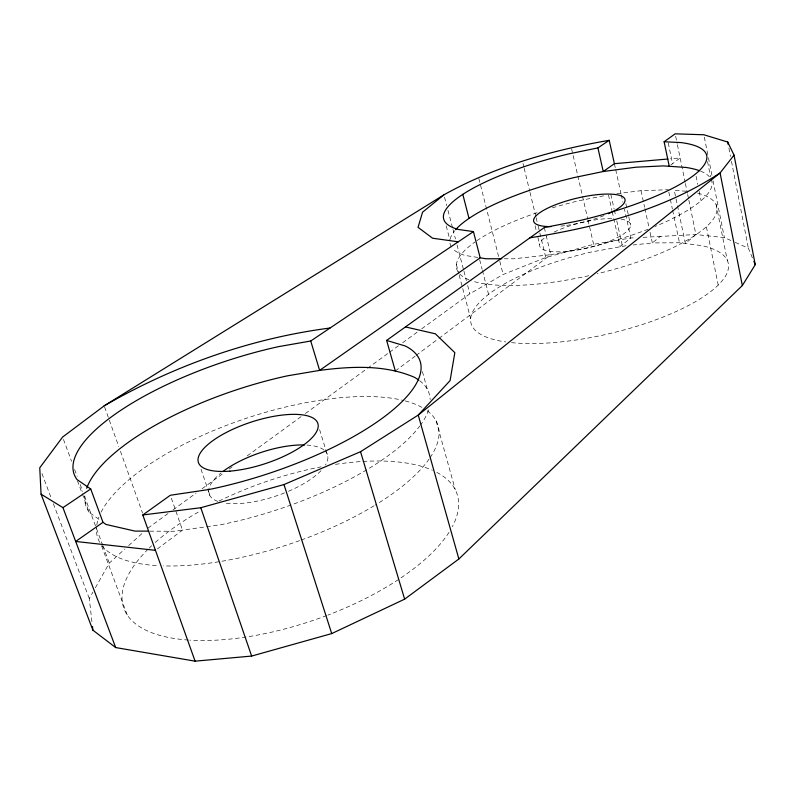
<?xml version="1.0" encoding="UTF-8"?>
<svg xmlns="http://www.w3.org/2000/svg" width="795" height="795" viewBox="0 0 795 795"><rect width="100%" height="100%" fill="white"/><g stroke="black" fill="none" stroke-linecap="round" stroke-linejoin="round"><path stroke-width="0.6" stroke-dasharray="3.98 2.98" d="M91.922 621.66L89.288 598.536L92.926 592.096M95.35 587.803L109.293 563.108L124.934 548.957M128.611 545.628L143.339 532.312M730.923 240.497L724.374 237.616L695.913 234.525L660.307 236.433L652.347 242.942L633.188 244.969M670.9 164.953L680.132 157.947L670.394 158.801M157.39 548.908L182.502 530.126L221.557 524.581A180.584 63.342 -18.2 0 0 419.82 426.011M395.324 370.967L415.129 356.15M416.113 355.405L437.906 339.117M438.9 338.372L550.806 254.678L584.951 248.378A134.564 35.696 -13.5 0 0 648.472 229.099M147.94 528.148L167.993 513.55M173.012 509.903L196.077 493.109M202.089 488.726L224.15 472.667M229.169 469.02L232.18 466.824M247.215 455.873L301.375 416.451M305.379 413.529L366.555 368.999M367.558 368.264L388.616 352.93M389.62 352.205L398.653 345.636M402.658 342.715L417.703 331.763M421.718 328.842L469.855 293.792L503.156 274.504L545.787 257.53L593.597 244.313L630.823 237.983L635.742 237.725M603.634 195.838L579.495 200.628A133.789 37.623 -13.4 0 0 552.098 207.922M626.003 245.734L591.371 251.995A132.059 41.807 -13.1 0 0 479.584 302.319A132.059 41.807 -13.1 0 0 505.769 341.939M616.88 193.672L641.018 190.681L668.317 189.727M643.105 237.337L660.307 236.433M511.503 342.645A132.059 41.807 -13.1 0 0 686.115 306.721A132.059 41.807 -13.1 0 0 702.074 245.665L679.477 242.753L652.347 242.942L650.032 232.259M504.229 258.763L514.087 258.782L550.806 254.678L545.976 234.624M149.808 531.159L174.532 531.259L182.502 530.126L170.736 496.428M686.214 191.277L674.24 190.234L685.37 243.508L695.913 234.525L688.649 199.277M477.845 257.441L465.045 255.443A134.564 35.696 -13.5 0 1 452.991 248.974M735.286 242.415L748.363 248.179L752.497 258.077M77.433 480.687L89.129 512.238L100.15 520.238M41.946 473.572L51.148 497.869M53.345 503.652L89.288 598.536M63.451 439.377L71.59 461.348M74.591 469.447L77.165 476.384M80.156 484.483L82.73 491.419M84.449 496.04L102.436 544.615M102.863 545.768L109.293 563.108M127.2 614.923L101.054 544.406A179.193 66.522 -18.4 0 0 158.404 565.702M104.612 407L118.773 446.601M120.443 451.262L142.524 513.004M201.036 469.239L208.181 490.296M208.578 491.469L210.168 496.15M319.61 429.668L327.858 456.489M422.393 371.603L427.332 389.341M436.087 420.764L455.297 489.78M446.204 225.879L449.96 240.15M456.38 264.497L458.864 273.917M459.172 275.1L470.65 318.666M444.534 197.23L446.72 205.577M447.973 210.347L452.663 228.225M452.971 229.417L455.475 238.957M457.036 244.92L463.604 269.952M463.912 271.145L466.417 280.685M467.659 285.455L469.855 293.792M479.673 259.796L482.128 269.326M482.436 270.519L488.577 294.339M478.838 178.438L499.508 260.094M499.817 261.297L503.156 274.504M522.991 163.412L523.865 167.03M524.163 168.242L529.708 191.168M530.007 192.37L535.85 216.508M536.138 217.711L537.897 224.955M538.185 226.158L545.787 257.53M535.065 225.681L536.486 231.544M537.907 237.407L539.616 244.433M544.277 227.549L545.698 233.442M571.585 148.764L587.744 218.913M588.022 220.126L593.597 244.313M608.463 194.884L611.961 210.506M612.239 211.708L620.05 246.559L630.823 237.983L624.463 209.224M610.848 194.417L614.078 208.837M614.346 210.039L615.688 216.051M616.761 220.861L622.415 246.112M625.874 203.689L628.497 215.594M628.756 216.787L630.594 225.124M614.386 163.691L615.439 168.49M615.708 169.683L621.014 193.652M621.283 194.845L622.873 202.039M641.018 190.681L644.626 207.306M644.884 208.499L648.998 227.509M668.824 192.132L670.096 198.164M670.344 199.366L672.371 209.006M672.63 210.208L679.477 242.753M668.257 142.961L672.55 163.611M675.661 136.253L677.151 143.488M677.4 144.69L685.141 182.264M685.399 183.476L687.397 193.205M687.645 194.417L688.4 198.064M696.082 176.222L697.752 184.4M699.173 191.406L701.071 200.757M706.397 226.923L718.213 285.067M704.33 137.177L708.196 156.545M708.434 157.748L712.062 175.904M713.026 180.743L724.374 237.616M707.55 161.584L710.611 176.878M716.126 204.474L727.355 260.581M728.886 148.059L730.525 156.506M731.47 161.325L748.363 248.179M711.088 179.233A134.564 35.696 -13.5 0 1 654.901 226.525M451.401 246.967A134.564 35.696 -13.5 0 1 449.881 242.525M450.149 239.176A134.564 35.696 -13.5 0 1 454.661 230.798M700.564 171.124A134.564 35.696 -13.5 0 1 709.388 176.768M436.743 472.339A176.132 73.289 -18.9 0 1 452.325 526.688M449.046 532.302A176.132 73.289 -18.9 0 1 327.918 615.082M326.745 615.529A176.132 73.289 -18.9 0 1 189.747 640.134M188.534 640.055A176.132 73.289 -18.9 0 1 148.277 548.997M149.112 548.172A176.132 73.289 -18.9 0 1 151.696 545.708M155.293 542.419A176.132 73.289 -18.9 0 1 200.747 510.678M218.933 501.108A176.132 73.289 -18.9 0 1 320.981 466.864M335.48 464.369A176.132 73.289 -18.9 0 1 361.765 461.517M363.017 461.448A176.132 73.289 -18.9 0 1 432.43 470.252M427.223 410.796A179.193 66.522 -18.4 0 1 429.956 457.86M429.151 459.013A179.193 66.522 -18.4 0 1 375.26 505.073M374.117 505.769A179.193 66.522 -18.4 0 1 300.808 540.193M299.635 540.62A179.193 66.522 -18.4 0 1 163.233 565.901M99.743 542.339A179.193 66.522 -18.4 0 1 96.523 527.234M96.791 525.028A179.193 66.522 -18.4 0 1 98.968 516.979M101.084 512.219A179.193 66.522 -18.4 0 1 232.22 423.238A179.193 66.522 -18.4 0 1 403.989 400.601M405.251 400.928A179.193 66.522 -18.4 0 1 422.702 407.815M428.604 409.842A180.584 63.342 -18.2 0 1 420.644 424.888M89.129 512.238A180.584 63.342 -18.2 0 1 84.906 495.871M419.611 380.686A180.584 63.342 -18.2 0 1 430.155 399.527M325.215 451.083A62.368 23.035 -18.4 0 1 325.483 464.976M321.011 470.68A62.368 23.035 -18.4 0 1 287.84 491.548M284.55 492.9A62.368 23.035 -18.4 0 1 225.104 503.126M217.741 501.377A62.368 23.035 -18.4 0 1 221.05 472.936M306.94 445.071A62.368 23.035 -18.4 0 1 324.4 450.338M604.051 215.574A46.945 12.402 -13.5 0 1 565.941 225.482M564.649 225.651A46.945 12.402 -13.5 0 1 560.833 226.088M697.662 193.125A133.789 37.623 -13.4 0 1 597.115 273.778M588.807 275.706A133.789 37.623 -13.4 0 1 471.654 280.784M469.03 279.82A133.789 37.623 -13.4 0 1 459.54 273.808M457.92 271.681A133.789 37.623 -13.4 0 1 475.072 241.928M476.851 240.696A133.789 37.623 -13.4 0 1 537.986 212.394M620.984 219.112A46.676 13.078 -13.3 0 1 617 237.785A46.676 13.078 -13.3 0 1 556.5 251.826A46.676 13.078 -13.3 0 1 546.612 236.373M554.035 232.13A46.676 13.078 -13.3 0 1 612.677 218.496"/><path stroke-width="1.19" d="M455.585 229.705A134.564 35.696 -13.5 0 1 574.159 177.573L603.226 171.521L614.386 163.691L609.208 140.317C551.889 150.255 494.917 166.334 443.908 194.845L104.195 405.828L62.596 437.071L39.75 467.788L41.072 494.172L92.896 630.177L115.673 647.567L195.103 661.162L251.637 656.064L331.714 633.585L404.635 599.152L458.874 558.984L742.341 285.554L755.25 264.685L734.033 155.124L727.713 142.027L703.843 134.762L675.164 133.838L664.113 141.758L669.241 166.294L686.025 167.447A134.564 35.696 -13.5 0 1 699.55 170.736M734.033 155.124L720.081 172.942L418.24 415.079L360.542 451.699L283.984 484.553L200.797 507.727L142.802 514.971L195.103 661.162M443.908 194.845L422.572 212.186L418.041 227.34L432.609 238.222L458.268 241.809M142.802 514.971L170.329 495.265L209.632 489.402A182.005 60.062 -18 0 0 382.494 418.1A182.005 60.062 -18 0 0 405.351 346.024L386.618 340.419L395.324 370.967M386.618 340.419L544.277 227.549L578.551 220.861A135.359 33.698 -13.6 0 0 693.598 175.476A135.359 33.698 -13.6 0 0 680.927 142.573L664.113 141.758M148.566 531.149L134.971 531.1L105.934 524.432L103.002 522.305L75.684 541.455L155.462 550.349M501.764 258.763L485.745 258.743L480.18 257.809L319.63 370.391L287.522 375.816A180.584 63.342 -18.2 0 0 86.685 488.269M41.072 494.172L62.944 507.637L90.719 488.965L103.002 522.305M90.719 488.965L77.016 479.564A182.005 60.062 -18 0 1 278.459 346.66L310.726 341.015L473.432 231.613L480.18 257.809M473.432 231.613L458.258 229.437A135.359 33.698 -13.6 0 1 568.693 153.932L597.919 147.9L609.208 140.317M104.195 405.828C173.568 365.76 250.514 338.352 330.064 328.017M529.947 237.804C596.111 227.221 663.547 210.238 720.081 172.942L742.341 285.554M614.386 163.691L667.959 159.01M669.241 166.294L663.308 165.897L635.94 167.208L603.226 171.521L597.919 147.9M405.47 326.914L435.372 333.811L454.839 352.672L450.089 380.596L418.24 415.079L458.874 558.984M753.869 261.376L755.25 264.685M62.944 507.637L115.673 647.567M200.797 507.727L251.637 656.064M283.984 484.553L331.714 633.585M310.726 341.015L319.63 370.391C351.022 366.346 384.323 364.458 414.086 377.148A180.584 63.342 -18.2 0 1 418.587 379.93M360.542 451.699L404.635 599.152M462.779 194.248L469 218.396M727.713 142.027L728.18 144.442M92.478 626.52L92.896 630.177M222.988 471.435A62.368 23.035 -18.4 0 1 304.584 444.962M551.084 226.615A46.945 12.402 -13.5 0 1 545.45 209.294A46.945 12.402 -13.5 0 1 612.428 194.219A46.945 12.402 -13.5 0 1 608.483 213.696M229.924 471.137A62.845 21.932 -18.1 0 0 318.179 424.997A62.845 21.932 -18.1 0 0 226.217 432.51A62.845 21.932 -18.1 0 0 229.924 471.137"/></g></svg>
